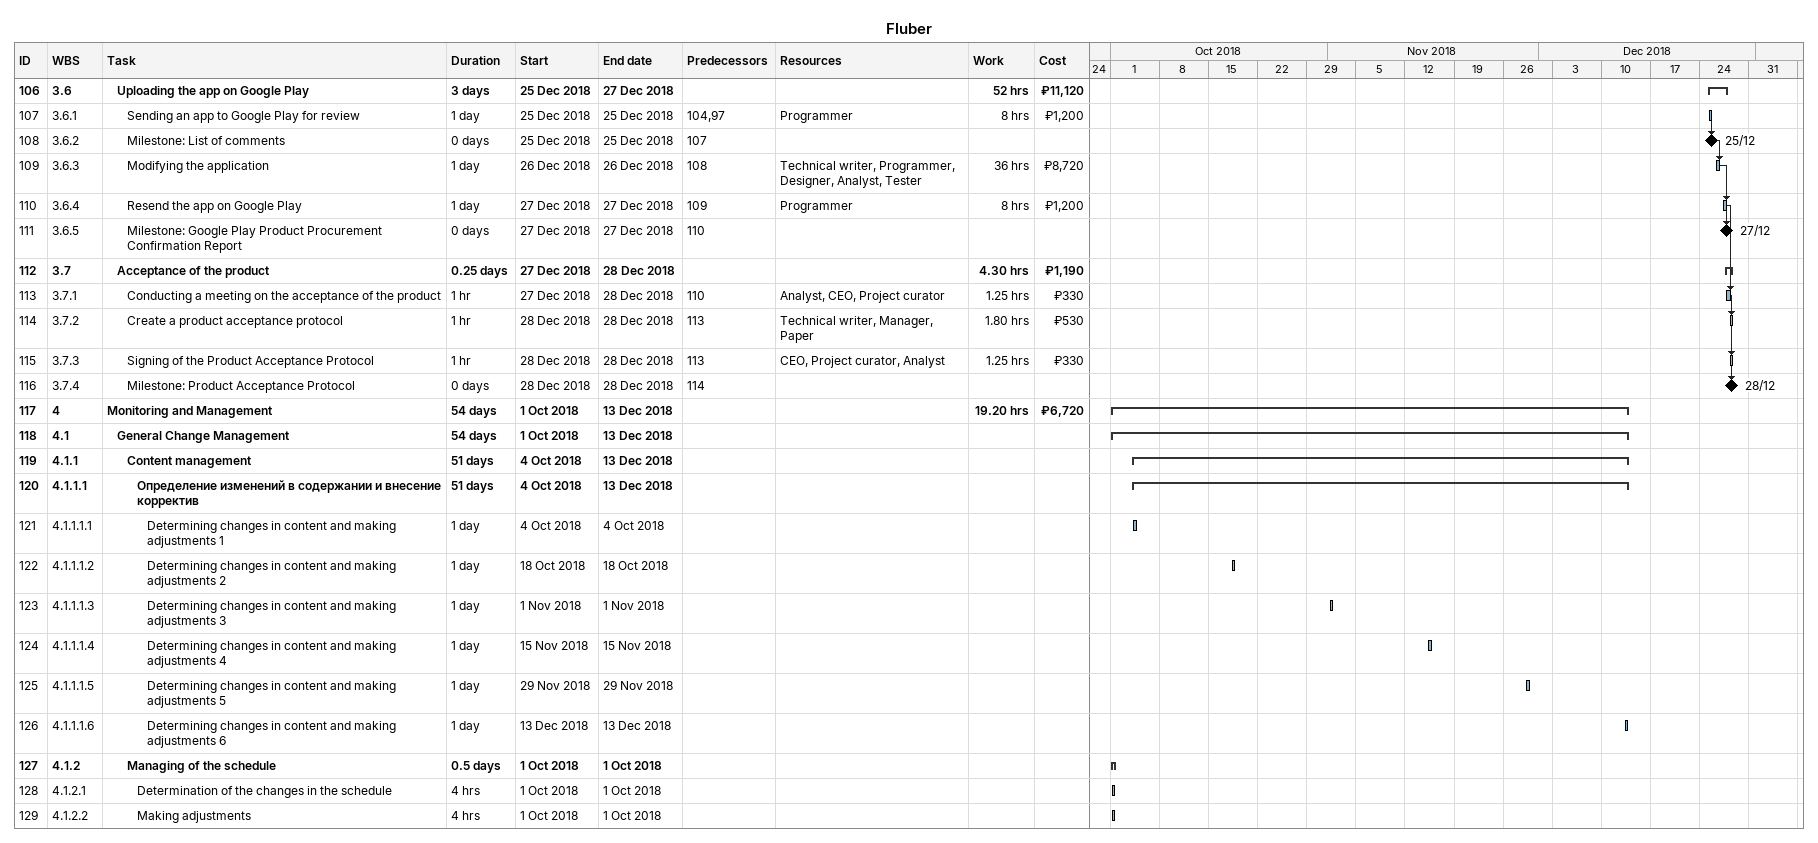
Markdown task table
Fluber

| ID | WBS | Task | Duration | Start | Finish | Predecessors | Resources | Work (h) | Cost (₽) |
|---|---|---|---|---|---|---|---|---|---|
| 106 | 3.6 | **Uploading the app on Google Play** | 3d | 2018-12-25 | 2018-12-27 |  |  | 52 | 11120 |
| 107 | 3.6.1 | Sending an app to Google Play for review | 1d | 2018-12-25 | 2018-12-25 | 104, 97 | Programmer | 8 | 1200 |
| 108 | 3.6.2 | Milestone: List of comments | 0d | 2018-12-25 | 2018-12-25 | 107 |  |  |  |
| 109 | 3.6.3 | Modifying the application | 1d | 2018-12-26 | 2018-12-26 | 108 | Technical writer, Programmer, Designer, Analyst, Tester | 36 | 8720 |
| 110 | 3.6.4 | Resend the app on Google Play | 1d | 2018-12-27 | 2018-12-27 | 109 | Programmer | 8 | 1200 |
| 111 | 3.6.5 | Milestone: Google Play Product Procurement Confirmation Report | 0d | 2018-12-27 | 2018-12-27 | 110 |  |  |  |
| 112 | 3.7 | **Acceptance of the product** | 0.25d | 2018-12-27 | 2018-12-28 |  |  | 4.30 | 1190 |
| 113 | 3.7.1 | Conducting a meeting on the acceptance of the product | 1h | 2018-12-27 | 2018-12-28 | 110 | Analyst, CEO, Project curator | 1.25 | 330 |
| 114 | 3.7.2 | Create a product acceptance protocol | 1h | 2018-12-28 | 2018-12-28 | 113 | Technical writer, Manager, Paper | 1.80 | 530 |
| 115 | 3.7.3 | Signing of the Product Acceptance Protocol | 1h | 2018-12-28 | 2018-12-28 | 113 | CEO, Project curator, Analyst | 1.25 | 330 |
| 116 | 3.7.4 | Milestone: Product Acceptance Protocol | 0d | 2018-12-28 | 2018-12-28 | 114 |  |  |  |
| 117 | 4 | **Monitoring and Management** | 54d | 2018-10-01 | 2018-12-13 |  |  | 19.20 | 6720 |
| 118 | 4.1 | **General Change Management** | 54d | 2018-10-01 | 2018-12-13 |  |  |  |  |
| 119 | 4.1.1 | **Content management** | 51d | 2018-10-04 | 2018-12-13 |  |  |  |  |
| 120 | 4.1.1.1 | **Определение изменений в содержании и внесение корректив** | 51d | 2018-10-04 | 2018-12-13 |  |  |  |  |
| 121 | 4.1.1.1.1 | Determining changes in content and making adjustments 1 | 1d | 2018-10-04 | 2018-10-04 |  |  |  |  |
| 122 | 4.1.1.1.2 | Determining changes in content and making adjustments 2 | 1d | 2018-10-18 | 2018-10-18 |  |  |  |  |
| 123 | 4.1.1.1.3 | Determining changes in content and making adjustments 3 | 1d | 2018-11-01 | 2018-11-01 |  |  |  |  |
| 124 | 4.1.1.1.4 | Determining changes in content and making adjustments 4 | 1d | 2018-11-15 | 2018-11-15 |  |  |  |  |
| 125 | 4.1.1.1.5 | Determining changes in content and making adjustments 5 | 1d | 2018-11-29 | 2018-11-29 |  |  |  |  |
| 126 | 4.1.1.1.6 | Determining changes in content and making adjustments 6 | 1d | 2018-12-13 | 2018-12-13 |  |  |  |  |
| 127 | 4.1.2 | **Managing of the schedule** | 0.5d | 2018-10-01 | 2018-10-01 |  |  |  |  |
| 128 | 4.1.2.1 | Determination of the changes in the schedule | 4h | 2018-10-01 | 2018-10-01 |  |  |  |  |
| 129 | 4.1.2.2 | Making adjustments | 4h | 2018-10-01 | 2018-10-01 |  |  |  |  |
